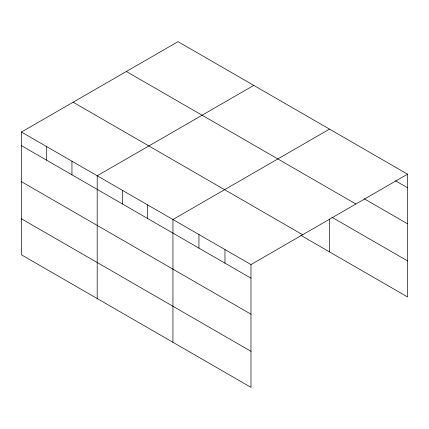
<?xml version="1.0" encoding="UTF-8"?>
<svg xmlns="http://www.w3.org/2000/svg" width="429" height="429" viewBox="0 0 429 429"><rect width="100%" height="100%" fill="white"/><g stroke="black" fill="none" stroke-linecap="round" stroke-linejoin="round"><path stroke-width="0.64" d="M21.45 132.052L250.981 264.57L250.981 387.344L21.45 254.821L21.45 132.052L178.019 41.656L407.55 174.179L407.55 296.948L300.82 235.328M253.764 85.387L97.195 175.783L97.195 298.552M329.51 129.118L172.941 219.514L172.941 342.283M250.981 264.57L407.55 174.179M395.409 180.765L407.55 187.773M364.194 198.772L407.55 223.804M126.351 71.487L355.882 204.006M331.821 217.197L407.55 260.918M73.118 102.22L302.649 234.743M21.45 145.651L250.981 278.169M21.45 181.676L250.981 314.194M21.45 218.795L250.981 351.313M329.51 219.198L329.51 251.893M224.968 249.555L224.968 263.149M198.954 234.534L198.954 248.128M147.694 204.939L147.694 218.533M122.442 190.358L122.442 203.957M71.949 161.207L71.949 174.801M46.697 146.627L46.697 160.226"/></g></svg>
